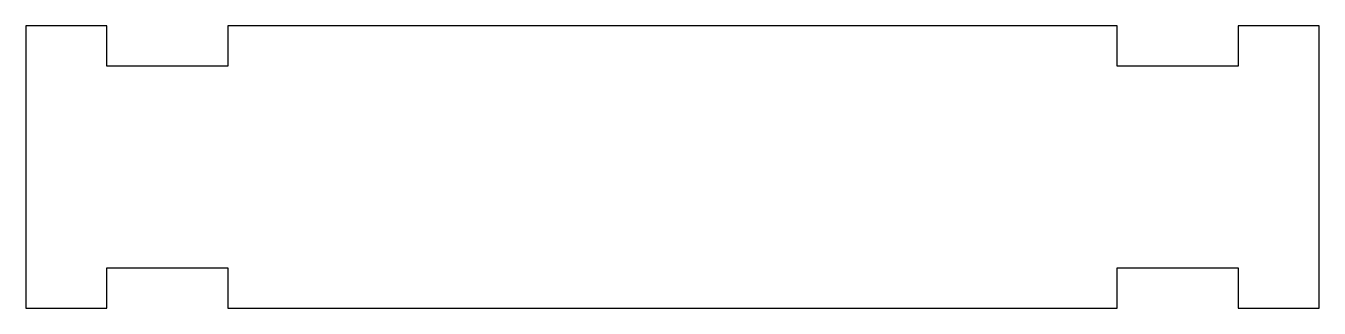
# Model space of a CAD drawing. Header units: millimetres. Extents: x -74.4 to -42.4, y -25 to -18.
import ezdxf

# ---------------------------------------------------------------- set-up
doc = ezdxf.new("R2010")
doc.units = ezdxf.units.MM

msp = doc.modelspace()

# ---------------------------------------------------------------- linework, layer by layer
msp.add_lwpolyline([(-44.37, -24.957), (-42.37, -24.957), (-42.37, -17.957), (-44.37, -17.957), (-44.37, -18.957), (-47.37, -18.957), (-47.37, -17.957), (-69.37, -17.957), (-69.37, -18.957), (-72.37, -18.957), (-72.37, -17.957), (-74.37, -17.957), (-74.37, -24.957), (-72.37, -24.957), (-72.37, -23.957), (-69.37, -23.957), (-69.37, -24.957), (-47.37, -24.957), (-47.37, -23.957), (-44.37, -23.957)], close=True)

doc.saveas('drawing.dxf')
